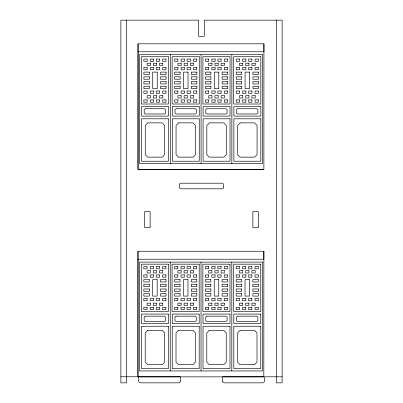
<?xml version="1.0" encoding="UTF-8"?>
<svg xmlns="http://www.w3.org/2000/svg" width="403" height="403" viewBox="0 0 403 403"><rect width="100%" height="100%" fill="white"/><g stroke="black" fill="none" stroke-linecap="round" stroke-linejoin="round"><path stroke-width="0.6" d="M137.977 251.21L137.932 376.765L120.87 376.785M138.033 43.761L137.987 169.31L263.879 169.356L263.925 43.806L138.038 43.806L138.038 169.401L263.879 169.401M263.864 251.255L263.824 376.855L137.977 376.855L137.977 251.255L263.864 251.255L263.864 259.225L137.977 259.225M138.038 51.775L263.925 51.775L263.925 43.806M263.819 376.81L222.663 376.81L222.698 381.591M282.13 376.81L264.368 376.81L264.368 381.152A1.688 1.688 0 0 1 262.786 382.845L223.992 382.845A1.451 1.451 0 0 1 222.688 381.374M276.322 20.15L276.322 382.845L282.13 382.85L282.13 20.15L204.286 20.15L204.286 36.356L198.714 36.356L198.714 20.15L120.87 20.15L120.87 382.845L126.678 382.85L126.678 20.15M231.866 54.662L231.866 163.497M231.811 262.111L231.811 370.946M201.082 54.662L201.082 163.497M201.026 262.111L201.026 370.946M170.298 54.662L170.298 163.497M170.242 262.111L170.242 370.946M150.148 226.612L150.148 227.005A0.766 0.766 0 0 1 149.377 227.73L145.342 227.73A0.766 0.766 0 0 1 144.576 226.985L144.586 212.159A0.947 0.947 0 0 1 145.453 211.353L149.296 211.353A0.947 0.947 0 0 1 150.138 212.18L150.148 226.612M258.424 226.612L258.424 227.005A0.766 0.766 0 0 1 257.653 227.73L253.618 227.73A0.766 0.766 0 0 1 252.852 226.985L252.862 212.159A0.947 0.947 0 0 1 253.729 211.353L257.572 211.353A0.947 0.947 0 0 1 258.419 212.18L258.424 226.612M223.655 186.997L223.655 187.108A1.733 1.733 0 0 1 221.922 188.8L181.108 188.8A1.733 1.733 0 0 1 179.345 187.153L179.345 184.937A1.733 1.733 0 0 1 180.902 183.199L222.053 183.194A1.733 1.733 0 0 1 223.655 184.932L223.655 186.997M180.312 381.374L179.965 382.341L179.008 382.845L141.055 382.85C137.68 383.404 138.506 378.664 138.632 376.81L180.337 376.81L180.312 381.374M147.8 122.88L145.276 125.514L145.276 154.697L147.619 157.145L162.374 157.145L164.716 154.697L164.716 125.514L162.192 122.88L147.8 122.88M178.579 122.88L176.056 125.514L176.056 154.697L178.403 157.145L193.158 157.145L195.5 154.697L195.5 125.514L192.977 122.88L178.579 122.88M209.364 122.88L206.84 125.514L206.84 154.697L209.187 157.145L223.942 157.145L226.285 154.697L226.285 125.514L223.761 122.88L209.364 122.88M240.148 122.88L237.624 125.514L237.624 154.697L239.971 157.145L254.726 157.145L257.069 154.697L257.069 125.514L254.545 122.88L240.148 122.88M147.74 330.334L145.216 332.969L145.216 362.146L147.558 364.594L162.313 364.594L164.661 362.146L164.661 332.969L162.137 330.334L147.74 330.334M178.524 330.334L176 332.969L176 362.146L178.343 364.594L193.097 364.594L195.445 362.146L195.445 332.969L192.921 330.334L178.524 330.334M209.308 330.334L206.784 332.969L206.784 362.146L209.127 364.594L223.882 364.594L226.229 362.146L226.229 332.969L223.705 330.334L209.308 330.334M240.092 330.334L237.569 332.969L237.569 362.146L239.911 364.594L254.666 364.594L257.008 362.146L257.008 332.969L254.484 330.334L240.092 330.334M145.337 108.714L144.219 109.601L144.219 113.228L145.171 113.984L164.605 113.984L165.562 113.228L165.562 109.601L164.439 108.714L145.337 108.714M176.121 108.714L174.998 109.601L174.998 113.228L175.955 113.984L195.39 113.984L196.347 113.228L196.347 109.601L195.223 108.714L176.121 108.714M206.905 108.714L205.782 109.601L205.782 113.228L206.739 113.984L226.174 113.984L227.126 113.228L227.126 109.601L226.007 108.714L206.905 108.714M237.684 108.714L236.566 109.601L236.566 113.228L237.518 113.984L256.958 113.984L257.91 113.228L257.91 109.601L256.792 108.714L237.684 108.714M145.276 316.169L144.158 317.055L144.158 320.682L145.11 321.433L164.55 321.433L165.502 320.682L165.502 317.055L164.384 316.169L145.276 316.169M176.061 316.169L174.942 317.055L174.942 320.682L175.894 321.433L195.334 321.433L196.286 320.682L196.286 317.055L195.168 316.169L176.061 316.169M206.845 316.169L205.726 317.055L205.726 320.682L206.679 321.433L226.118 321.433L227.07 320.682L227.07 317.055L225.952 316.169L206.845 316.169M237.629 316.169L236.511 317.055L236.511 320.682L237.463 321.433L256.902 321.433L257.855 320.682L257.855 317.055L256.736 316.169L237.629 316.169M262.65 54.662L139.519 54.662L139.519 163.497L262.65 163.497L262.65 54.662M168.469 56.727L141.347 56.727L141.347 104.019L168.469 104.019L168.469 56.727M199.253 56.727L172.131 56.727L172.131 104.019L199.253 104.019L199.253 56.727M230.037 56.727L202.916 56.727L202.916 104.019L230.037 104.019L230.037 56.727M260.822 56.727L233.7 56.727L233.7 104.019L260.822 104.019L260.822 56.727M147.14 59.034L143.866 59.034L143.866 61.362L147.14 61.362L147.14 59.034M153.553 59.034L150.284 59.034L150.284 61.362L153.553 61.362L153.553 59.034M159.573 59.034L156.304 59.034L156.304 61.362L159.573 61.362L159.573 59.034M165.986 59.034L162.716 59.034L162.716 61.362L165.986 61.362L165.986 59.034M177.919 59.034L174.65 59.034L174.65 61.362L177.919 61.362L177.919 59.034M184.337 59.034L181.068 59.034L181.068 61.362L184.337 61.362L184.337 59.034M190.357 59.034L187.088 59.034L187.088 61.362L190.357 61.362L190.357 59.034M196.77 59.034L193.5 59.034L193.5 61.362L196.77 61.362L196.77 59.034M208.704 59.034L205.434 59.034L205.434 61.362L208.704 61.362L208.704 59.034M215.121 59.034L211.852 59.034L211.852 61.362L215.121 61.362L215.121 59.034M221.141 59.034L217.872 59.034L217.872 61.362L221.141 61.362L221.141 59.034M227.554 59.034L224.285 59.034L224.285 61.362L227.554 61.362L227.554 59.034M239.488 59.034L236.218 59.034L236.218 61.362L239.488 61.362L239.488 59.034M245.906 59.034L242.631 59.034L242.631 61.362L245.906 61.362L245.906 59.034M251.925 59.034L248.656 59.034L248.656 61.362L251.925 61.362L251.925 59.034M258.338 59.034L255.069 59.034L255.069 61.362L258.338 61.362L258.338 59.034M150.41 63.211L147.14 63.211L147.14 65.538L150.41 65.538L150.41 63.211M156.616 63.211L153.347 63.211L153.347 65.538L156.616 65.538L156.616 63.211M162.842 63.211L159.573 63.211L159.573 65.538L162.842 65.538L162.842 63.211M181.194 63.211L177.919 63.211L177.919 65.538L181.194 65.538L181.194 63.211M187.4 63.211L184.131 63.211L184.131 65.538L187.4 65.538L187.4 63.211M193.626 63.211L190.357 63.211L190.357 65.538L193.626 65.538L193.626 63.211M211.973 63.211L208.704 63.211L208.704 65.538L211.973 65.538L211.973 63.211M218.184 63.211L214.91 63.211L214.91 65.538L218.184 65.538L218.184 63.211M224.411 63.211L221.141 63.211L221.141 65.538L224.411 65.538L224.411 63.211M242.757 63.211L239.488 63.211L239.488 65.538L242.757 65.538L242.757 63.211M248.963 63.211L245.694 63.211L245.694 65.538L248.963 65.538L248.963 63.211M255.195 63.211L251.925 63.211L251.925 65.538L255.195 65.538L255.195 63.211M147.14 67.437L143.866 67.437L143.866 69.764L147.14 69.764L147.14 67.437M153.553 67.437L150.284 67.437L150.284 69.764L153.553 69.764L153.553 67.437M159.573 67.437L156.304 67.437L156.304 69.764L159.573 69.764L159.573 67.437M165.986 67.437L162.716 67.437L162.716 69.764L165.986 69.764L165.986 67.437M177.919 67.437L174.65 67.437L174.65 69.764L177.919 69.764L177.919 67.437M184.337 67.437L181.068 67.437L181.068 69.764L184.337 69.764L184.337 67.437M190.357 67.437L187.088 67.437L187.088 69.764L190.357 69.764L190.357 67.437M196.77 67.437L193.5 67.437L193.5 69.764L196.77 69.764L196.77 67.437M208.704 67.437L205.434 67.437L205.434 69.764L208.704 69.764L208.704 67.437M215.121 67.437L211.852 67.437L211.852 69.764L215.121 69.764L215.121 67.437M221.141 67.437L217.872 67.437L217.872 69.764L221.141 69.764L221.141 67.437M227.554 67.437L224.285 67.437L224.285 69.764L227.554 69.764L227.554 67.437M239.488 67.437L236.218 67.437L236.218 69.764L239.488 69.764L239.488 67.437M245.906 67.437L242.631 67.437L242.631 69.764L245.906 69.764L245.906 67.437M251.925 67.437L248.656 67.437L248.656 69.764L251.925 69.764L251.925 67.437M258.338 67.437L255.069 67.437L255.069 69.764L258.338 69.764L258.338 67.437M149.332 72.112L143.866 72.112L143.866 74.51L149.332 74.51L149.332 72.112M157.235 72.112L152.727 72.112L152.727 88.64L157.235 88.64L157.235 72.112M166.061 72.112L160.55 72.112L160.55 74.51L166.061 74.51L166.061 72.112M180.116 72.112L174.65 72.112L174.65 74.51L180.116 74.51L180.116 72.112M188.02 72.112L183.511 72.112L183.511 88.64L188.02 88.64L188.02 72.112M196.84 72.112L191.334 72.112L191.334 74.51L196.84 74.51L196.84 72.112M210.9 72.112L205.434 72.112L205.434 74.51L210.9 74.51L210.9 72.112M218.804 72.112L214.29 72.112L214.29 88.64L218.804 88.64L218.804 72.112M227.624 72.112L222.118 72.112L222.118 74.51L227.624 74.51L227.624 72.112M241.684 72.112L236.218 72.112L236.218 74.51L241.684 74.51L241.684 72.112M249.583 72.112L245.074 72.112L245.074 88.64L249.583 88.64L249.583 72.112M258.409 72.112L252.903 72.112L252.903 74.51L258.409 74.51L258.409 72.112M149.367 76.822L143.901 76.822L143.901 79.22L149.367 79.22L149.367 76.822M166.091 76.822L160.58 76.822L160.58 79.22L166.091 79.22L166.091 76.822M180.151 76.822L174.685 76.822L174.685 79.22L180.151 79.22L180.151 76.822M196.876 76.822L191.365 76.822L191.365 79.22L196.876 79.22L196.876 76.822M210.93 76.822L205.47 76.822L205.47 79.22L210.93 79.22L210.93 76.822M227.66 76.822L222.149 76.822L222.149 79.22L227.66 79.22L227.66 76.822M241.714 76.822L236.254 76.822L236.254 79.22L241.714 79.22L241.714 76.822M258.444 76.822L252.933 76.822L252.933 79.22L258.444 79.22L258.444 76.822M149.367 81.532L143.901 81.532L143.901 83.93L149.367 83.93L149.367 81.532M166.091 81.532L160.58 81.532L160.58 83.93L166.091 83.93L166.091 81.532M180.151 81.532L174.685 81.532L174.685 83.93L180.151 83.93L180.151 81.532M196.876 81.532L191.365 81.532L191.365 83.93L196.876 83.93L196.876 81.532M210.93 81.532L205.47 81.532L205.47 83.93L210.93 83.93L210.93 81.532M227.66 81.532L222.149 81.532L222.149 83.93L227.66 83.93L227.66 81.532M241.714 81.532L236.254 81.532L236.254 83.93L241.714 83.93L241.714 81.532M258.444 81.532L252.933 81.532L252.933 83.93L258.444 83.93L258.444 81.532M149.367 86.242L143.901 86.242L143.901 88.64L149.367 88.64L149.367 86.242M166.091 86.242L160.58 86.242L160.58 88.64L166.091 88.64L166.091 86.242M180.151 86.242L174.685 86.242L174.685 88.64L180.151 88.64L180.151 86.242M196.876 86.242L191.365 86.242L191.365 88.64L196.876 88.64L196.876 86.242M210.93 86.242L205.47 86.242L205.47 88.64L210.93 88.64L210.93 86.242M227.66 86.242L222.149 86.242L222.149 88.64L227.66 88.64L227.66 86.242M241.714 86.242L236.254 86.242L236.254 88.64L241.714 88.64L241.714 86.242M258.444 86.242L252.933 86.242L252.933 88.64L258.444 88.64L258.444 86.242M147.14 90.987L143.866 90.987L143.866 93.315L147.14 93.315L147.14 90.987M153.553 90.987L150.284 90.987L150.284 93.315L153.553 93.315L153.553 90.987M159.573 90.987L156.304 90.987L156.304 93.315L159.573 93.315L159.573 90.987M165.986 90.987L162.716 90.987L162.716 93.315L165.986 93.315L165.986 90.987M177.919 90.987L174.65 90.987L174.65 93.315L177.919 93.315L177.919 90.987M184.337 90.987L181.068 90.987L181.068 93.315L184.337 93.315L184.337 90.987M190.357 90.987L187.088 90.987L187.088 93.315L190.357 93.315L190.357 90.987M196.77 90.987L193.5 90.987L193.5 93.315L196.77 93.315L196.77 90.987M208.704 90.987L205.434 90.987L205.434 93.315L208.704 93.315L208.704 90.987M215.121 90.987L211.852 90.987L211.852 93.315L215.121 93.315L215.121 90.987M221.141 90.987L217.872 90.987L217.872 93.315L221.141 93.315L221.141 90.987M227.554 90.987L224.285 90.987L224.285 93.315L227.554 93.315L227.554 90.987M239.488 90.987L236.218 90.987L236.218 93.315L239.488 93.315L239.488 90.987M245.906 90.987L242.631 90.987L242.631 93.315L245.906 93.315L245.906 90.987M251.925 90.987L248.656 90.987L248.656 93.315L251.925 93.315L251.925 90.987M258.338 90.987L255.069 90.987L255.069 93.315L258.338 93.315L258.338 90.987M150.41 95.697L147.14 95.697L147.14 98.025L150.41 98.025L150.41 95.697M156.616 95.697L153.347 95.697L153.347 98.025L156.616 98.025L156.616 95.697M162.842 95.697L159.573 95.697L159.573 98.025L162.842 98.025L162.842 95.697M181.194 95.697L177.919 95.697L177.919 98.025L181.194 98.025L181.194 95.697M187.4 95.697L184.131 95.697L184.131 98.025L187.4 98.025L187.4 95.697M193.626 95.697L190.357 95.697L190.357 98.025L193.626 98.025L193.626 95.697M211.973 95.697L208.704 95.697L208.704 98.025L211.973 98.025L211.973 95.697M218.184 95.697L214.91 95.697L214.91 98.025L218.184 98.025L218.184 95.697M224.411 95.697L221.141 95.697L221.141 98.025L224.411 98.025L224.411 95.697M242.757 95.697L239.488 95.697L239.488 98.025L242.757 98.025L242.757 95.697M248.963 95.697L245.694 95.697L245.694 98.025L248.963 98.025L248.963 95.697M255.195 95.697L251.925 95.697L251.925 98.025L255.195 98.025L255.195 95.697M147.14 99.873L143.866 99.873L143.866 102.201L147.14 102.201L147.14 99.873M153.553 99.873L150.284 99.873L150.284 102.201L153.553 102.201L153.553 99.873M159.573 99.873L156.304 99.873L156.304 102.201L159.573 102.201L159.573 99.873M165.986 99.873L162.716 99.873L162.716 102.201L165.986 102.201L165.986 99.873M177.919 99.873L174.65 99.873L174.65 102.201L177.919 102.201L177.919 99.873M184.337 99.873L181.068 99.873L181.068 102.201L184.337 102.201L184.337 99.873M190.357 99.873L187.088 99.873L187.088 102.201L190.357 102.201L190.357 99.873M196.77 99.873L193.5 99.873L193.5 102.201L196.77 102.201L196.77 99.873M208.704 99.873L205.434 99.873L205.434 102.201L208.704 102.201L208.704 99.873M215.121 99.873L211.852 99.873L211.852 102.201L215.121 102.201L215.121 99.873M221.141 99.873L217.872 99.873L217.872 102.201L221.141 102.201L221.141 99.873M227.554 99.873L224.285 99.873L224.285 102.201L227.554 102.201L227.554 99.873M239.488 99.873L236.218 99.873L236.218 102.201L239.488 102.201L239.488 99.873M245.906 99.873L242.631 99.873L242.631 102.201L245.906 102.201L245.906 99.873M251.925 99.873L248.656 99.873L248.656 102.201L251.925 102.201L251.925 99.873M258.338 99.873L255.069 99.873L255.069 102.201L258.338 102.201L258.338 99.873M168.469 106.604L141.524 106.604L141.524 116.099L168.469 116.099L168.469 106.604M199.253 106.604L172.308 106.604L172.308 116.099L199.253 116.099L199.253 106.604M230.037 106.604L203.092 106.604L203.092 116.099L230.037 116.099L230.037 106.604M260.822 106.604L233.876 106.604L233.876 116.099L260.822 116.099L260.822 106.604M168.469 118.799L141.524 118.799L141.524 161.225L168.469 161.225L168.469 118.799M199.253 118.799L172.308 118.799L172.308 161.225L199.253 161.225L199.253 118.799M230.037 118.799L203.092 118.799L203.092 161.225L230.037 161.225L230.037 118.799M260.822 118.799L233.876 118.799L233.876 161.225L260.822 161.225L260.822 118.799M262.595 262.111L139.458 262.111L139.458 370.946L262.595 370.946L262.595 262.111M168.409 264.177L141.287 264.177L141.287 311.469L168.409 311.469L168.409 264.177M199.193 264.177L172.071 264.177L172.071 311.469L199.193 311.469L199.193 264.177M229.977 264.177L202.855 264.177L202.855 311.469L229.977 311.469L229.977 264.177M260.761 264.177L233.639 264.177L233.639 311.469L260.761 311.469L260.761 264.177M147.08 266.489L143.811 266.489L143.811 268.816L147.08 268.816L147.08 266.489M153.493 266.489L150.223 266.489L150.223 268.816L153.493 268.816L153.493 266.489M159.512 266.489L156.243 266.489L156.243 268.816L159.512 268.816L159.512 266.489M165.93 266.489L162.661 266.489L162.661 268.816L165.93 268.816L165.93 266.489M177.864 266.489L174.595 266.489L174.595 268.816L177.864 268.816L177.864 266.489M184.277 266.489L181.007 266.489L181.007 268.816L184.277 268.816L184.277 266.489M190.297 266.489L187.027 266.489L187.027 268.816L190.297 268.816L190.297 266.489M196.714 266.489L193.44 266.489L193.44 268.816L196.714 268.816L196.714 266.489M208.648 266.489L205.379 266.489L205.379 268.816L208.648 268.816L208.648 266.489M215.061 266.489L211.792 266.489L211.792 268.816L215.061 268.816L215.061 266.489M221.081 266.489L217.811 266.489L217.811 268.816L221.081 268.816L221.081 266.489M227.499 266.489L224.224 266.489L224.224 268.816L227.499 268.816L227.499 266.489M239.432 266.489L236.163 266.489L236.163 268.816L239.432 268.816L239.432 266.489M245.845 266.489L242.576 266.489L242.576 268.816L245.845 268.816L245.845 266.489M251.865 266.489L248.596 266.489L248.596 268.816L251.865 268.816L251.865 266.489M258.278 266.489L255.008 266.489L255.008 268.816L258.278 268.816L258.278 266.489M150.349 270.66L147.08 270.66L147.08 272.987L150.349 272.987L150.349 270.66M156.555 270.66L153.286 270.66L153.286 272.987L156.555 272.987L156.555 270.66M162.787 270.66L159.512 270.66L159.512 272.987L162.787 272.987L162.787 270.66M181.133 270.66L177.864 270.66L177.864 272.987L181.133 272.987L181.133 270.66M187.34 270.66L184.07 270.66L184.07 272.987L187.34 272.987L187.34 270.66M193.566 270.66L190.297 270.66L190.297 272.987L193.566 272.987L193.566 270.66M211.918 270.66L208.648 270.66L208.648 272.987L211.918 272.987L211.918 270.66M218.124 270.66L214.854 270.66L214.854 272.987L218.124 272.987L218.124 270.66M224.35 270.66L221.081 270.66L221.081 272.987L224.35 272.987L224.35 270.66M242.702 270.66L239.432 270.66L239.432 272.987L242.702 272.987L242.702 270.66M248.908 270.66L245.639 270.66L245.639 272.987L248.908 272.987L248.908 270.66M255.134 270.66L251.865 270.66L251.865 272.987L255.134 272.987L255.134 270.66M147.08 274.891L143.811 274.891L143.811 277.219L147.08 277.219L147.08 274.891M153.493 274.891L150.223 274.891L150.223 277.219L153.493 277.219L153.493 274.891M159.512 274.891L156.243 274.891L156.243 277.219L159.512 277.219L159.512 274.891M165.93 274.891L162.661 274.891L162.661 277.219L165.93 277.219L165.93 274.891M177.864 274.891L174.595 274.891L174.595 277.219L177.864 277.219L177.864 274.891M184.277 274.891L181.007 274.891L181.007 277.219L184.277 277.219L184.277 274.891M190.297 274.891L187.027 274.891L187.027 277.219L190.297 277.219L190.297 274.891M196.714 274.891L193.44 274.891L193.44 277.219L196.714 277.219L196.714 274.891M208.648 274.891L205.379 274.891L205.379 277.219L208.648 277.219L208.648 274.891M215.061 274.891L211.792 274.891L211.792 277.219L215.061 277.219L215.061 274.891M221.081 274.891L217.811 274.891L217.811 277.219L221.081 277.219L221.081 274.891M227.499 274.891L224.224 274.891L224.224 277.219L227.499 277.219L227.499 274.891M239.432 274.891L236.163 274.891L236.163 277.219L239.432 277.219L239.432 274.891M245.845 274.891L242.576 274.891L242.576 277.219L245.845 277.219L245.845 274.891M251.865 274.891L248.596 274.891L248.596 277.219L251.865 277.219L251.865 274.891M258.278 274.891L255.008 274.891L255.008 277.219L258.278 277.219L258.278 274.891M149.276 279.561L143.811 279.561L143.811 281.964L149.276 281.964L149.276 279.561M157.175 279.561L152.666 279.561L152.666 296.094L157.175 296.094L157.175 279.561M166.001 279.561L160.49 279.561L160.49 281.964L166.001 281.964L166.001 279.561M180.06 279.561L174.595 279.561L174.595 281.964L180.06 281.964L180.06 279.561M187.959 279.561L183.451 279.561L183.451 296.094L187.959 296.094L187.959 279.561M196.785 279.561L191.274 279.561L191.274 281.964L196.785 281.964L196.785 279.561M210.84 279.561L205.379 279.561L205.379 281.964L210.84 281.964L210.84 279.561M218.743 279.561L214.235 279.561L214.235 296.094L218.743 296.094L218.743 279.561M227.569 279.561L222.058 279.561L222.058 281.964L227.569 281.964L227.569 279.561M241.624 279.561L236.163 279.561L236.163 281.964L241.624 281.964L241.624 279.561M249.528 279.561L245.019 279.561L245.019 296.094L249.528 296.094L249.528 279.561M258.353 279.561L252.842 279.561L252.842 281.964L258.353 281.964L258.353 279.561M149.306 284.271L143.841 284.271L143.841 286.674L149.306 286.674L149.306 284.271M166.036 284.271L160.525 284.271L160.525 286.674L166.036 286.674L166.036 284.271M180.091 284.271L174.625 284.271L174.625 286.674L180.091 286.674L180.091 284.271M196.815 284.271L191.309 284.271L191.309 286.674L196.815 286.674L196.815 284.271M210.875 284.271L205.409 284.271L205.409 286.674L210.875 286.674L210.875 284.271M227.599 284.271L222.093 284.271L222.093 286.674L227.599 286.674L227.599 284.271M241.659 284.271L236.193 284.271L236.193 286.674L241.659 286.674L241.659 284.271M258.383 284.271L252.877 284.271L252.877 286.674L258.383 286.674L258.383 284.271M149.306 288.981L143.841 288.981L143.841 291.384L149.306 291.384L149.306 288.981M166.036 288.981L160.525 288.981L160.525 291.384L166.036 291.384L166.036 288.981M180.091 288.981L174.625 288.981L174.625 291.384L180.091 291.384L180.091 288.981M196.815 288.981L191.309 288.981L191.309 291.384L196.815 291.384L196.815 288.981M210.875 288.981L205.409 288.981L205.409 291.384L210.875 291.384L210.875 288.981M227.599 288.981L222.093 288.981L222.093 291.384L227.599 291.384L227.599 288.981M241.659 288.981L236.193 288.981L236.193 291.384L241.659 291.384L241.659 288.981M258.383 288.981L252.877 288.981L252.877 291.384L258.383 291.384L258.383 288.981M149.306 293.691L143.841 293.691L143.841 296.094L149.306 296.094L149.306 293.691M166.036 293.691L160.525 293.691L160.525 296.094L166.036 296.094L166.036 293.691M180.091 293.691L174.625 293.691L174.625 296.094L180.091 296.094L180.091 293.691M196.815 293.691L191.309 293.691L191.309 296.094L196.815 296.094L196.815 293.691M210.875 293.691L205.409 293.691L205.409 296.094L210.875 296.094L210.875 293.691M227.599 293.691L222.093 293.691L222.093 296.094L227.599 296.094L227.599 293.691M241.659 293.691L236.193 293.691L236.193 296.094L241.659 296.094L241.659 293.691M258.383 293.691L252.877 293.691L252.877 296.094L258.383 296.094L258.383 293.691M147.08 298.442L143.811 298.442L143.811 300.764L147.08 300.764L147.08 298.442M153.493 298.442L150.223 298.442L150.223 300.764L153.493 300.764L153.493 298.442M159.512 298.442L156.243 298.442L156.243 300.764L159.512 300.764L159.512 298.442M165.93 298.442L162.661 298.442L162.661 300.764L165.93 300.764L165.93 298.442M177.864 298.442L174.595 298.442L174.595 300.764L177.864 300.764L177.864 298.442M184.277 298.442L181.007 298.442L181.007 300.764L184.277 300.764L184.277 298.442M190.297 298.442L187.027 298.442L187.027 300.764L190.297 300.764L190.297 298.442M196.714 298.442L193.44 298.442L193.44 300.764L196.714 300.764L196.714 298.442M208.648 298.442L205.379 298.442L205.379 300.764L208.648 300.764L208.648 298.442M215.061 298.442L211.792 298.442L211.792 300.764L215.061 300.764L215.061 298.442M221.081 298.442L217.811 298.442L217.811 300.764L221.081 300.764L221.081 298.442M227.499 298.442L224.224 298.442L224.224 300.764L227.499 300.764L227.499 298.442M239.432 298.442L236.163 298.442L236.163 300.764L239.432 300.764L239.432 298.442M245.845 298.442L242.576 298.442L242.576 300.764L245.845 300.764L245.845 298.442M251.865 298.442L248.596 298.442L248.596 300.764L251.865 300.764L251.865 298.442M258.278 298.442L255.008 298.442L255.008 300.764L258.278 300.764L258.278 298.442M150.349 303.152L147.08 303.152L147.08 305.479L150.349 305.479L150.349 303.152M156.555 303.152L153.286 303.152L153.286 305.479L156.555 305.479L156.555 303.152M162.787 303.152L159.512 303.152L159.512 305.479L162.787 305.479L162.787 303.152M181.133 303.152L177.864 303.152L177.864 305.479L181.133 305.479L181.133 303.152M187.34 303.152L184.07 303.152L184.07 305.479L187.34 305.479L187.34 303.152M193.566 303.152L190.297 303.152L190.297 305.479L193.566 305.479L193.566 303.152M211.918 303.152L208.648 303.152L208.648 305.479L211.918 305.479L211.918 303.152M218.124 303.152L214.854 303.152L214.854 305.479L218.124 305.479L218.124 303.152M224.35 303.152L221.081 303.152L221.081 305.479L224.35 305.479L224.35 303.152M242.702 303.152L239.432 303.152L239.432 305.479L242.702 305.479L242.702 303.152M248.908 303.152L245.639 303.152L245.639 305.479L248.908 305.479L248.908 303.152M255.134 303.152L251.865 303.152L251.865 305.479L255.134 305.479L255.134 303.152M147.08 307.328L143.811 307.328L143.811 309.65L147.08 309.65L147.08 307.328M153.493 307.328L150.223 307.328L150.223 309.65L153.493 309.65L153.493 307.328M159.512 307.328L156.243 307.328L156.243 309.65L159.512 309.65L159.512 307.328M165.93 307.328L162.661 307.328L162.661 309.65L165.93 309.65L165.93 307.328M177.864 307.328L174.595 307.328L174.595 309.65L177.864 309.65L177.864 307.328M184.277 307.328L181.007 307.328L181.007 309.65L184.277 309.65L184.277 307.328M190.297 307.328L187.027 307.328L187.027 309.65L190.297 309.65L190.297 307.328M196.714 307.328L193.44 307.328L193.44 309.65L196.714 309.65L196.714 307.328M208.648 307.328L205.379 307.328L205.379 309.65L208.648 309.65L208.648 307.328M215.061 307.328L211.792 307.328L211.792 309.65L215.061 309.65L215.061 307.328M221.081 307.328L217.811 307.328L217.811 309.65L221.081 309.65L221.081 307.328M227.499 307.328L224.224 307.328L224.224 309.65L227.499 309.65L227.499 307.328M239.432 307.328L236.163 307.328L236.163 309.65L239.432 309.65L239.432 307.328M245.845 307.328L242.576 307.328L242.576 309.65L245.845 309.65L245.845 307.328M251.865 307.328L248.596 307.328L248.596 309.65L251.865 309.65L251.865 307.328M258.278 307.328L255.008 307.328L255.008 309.65L258.278 309.65L258.278 307.328M168.409 314.058L141.463 314.058L141.463 323.554L168.409 323.554L168.409 314.058M199.193 314.058L172.247 314.058L172.247 323.554L199.193 323.554L199.193 314.058M229.977 314.058L203.031 314.058L203.031 323.554L229.977 323.554L229.977 314.058M260.761 314.058L233.816 314.058L233.816 323.554L260.761 323.554L260.761 314.058M168.409 326.249L141.463 326.249L141.463 368.674L168.409 368.674L168.409 326.249M199.193 326.249L172.247 326.249L172.247 368.674L199.193 368.674L199.193 326.249M229.977 326.249L203.031 326.249L203.031 368.674L229.977 368.674L229.977 326.249M260.761 326.249L233.816 326.249L233.816 368.674L260.761 368.674L260.761 326.249"/></g></svg>
